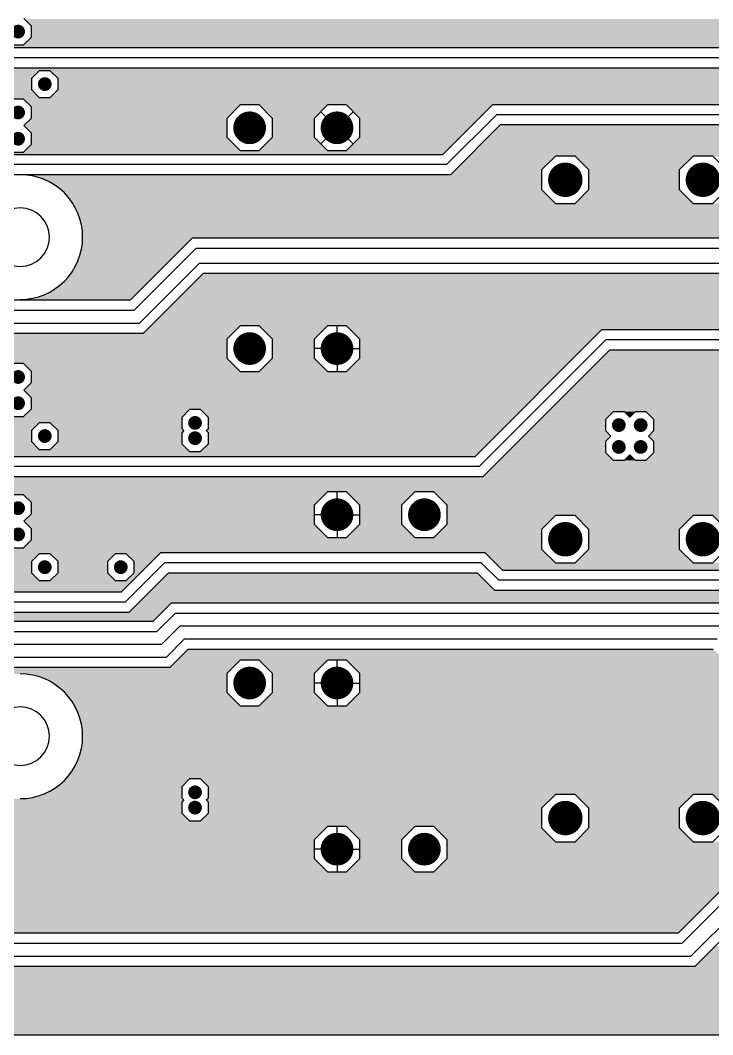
# Model space of a CAD drawing. Extents: x 295 to 953, y 10 to 290.
# Drawn here: x 680.7 to 747.1, y 91.3 to 188.6 of the extents above; entities that cross this region are included whole.
import ezdxf

# ---------------------------------------------------------------- set-up
doc = ezdxf.new("R2010")
doc.units = 0
doc.header["$LTSCALE"] = 5
doc.header["$MEASUREMENT"] = 0
doc.layers.get('0').update_dxf_attribs({"linetype": 'CONTINUOUS', "lineweight": 25})
doc.layers.add('L2-INT1_GBR', color=7, linetype='CONTINUOUS')

msp = doc.modelspace()

# ---------------------------------------------------------------- linework, layer by layer
for points, const_width in [([(680.122, 187.47, 1), (680.782, 187.47, 1)], 0.66), ([(682.683, 182.441, 1), (683.343, 182.441, 1)], 0.66), ([(680.122, 179.717, 1), (680.782, 179.717, 1)], 0.66), ([(701.88, 178.25, 1), (703.448, 178.25, 1)], 1.567), ([(710.262, 178.25, 1), (711.83, 178.25, 1)], 1.567), ([(680.122, 177.202, 1), (680.782, 177.202, 1)], 0.66), ([(732.12, 173.267, 1), (733.77, 173.267, 1)], 1.65), ([(745.32, 173.267, 1), (746.97, 173.267, 1)], 1.65), ([(701.88, 157.085, 1), (703.448, 157.085, 1)], 1.567), ([(710.262, 157.085, 1), (711.83, 157.085, 1)], 1.567), ([(680.122, 154.361, 1), (680.782, 154.361, 1)], 0.66), ([(680.122, 151.846, 1), (680.782, 151.846, 1)], 0.66), ([(697.095, 149.96, 1), (697.755, 149.96, 1)], 0.66), ([(737.748, 149.751, 1), (738.408, 149.751, 1)], 0.66), ([(739.844, 149.751, 1), (740.504, 149.751, 1)], 0.66), ([(682.683, 148.703, 1), (683.343, 148.703, 1)], 0.66), ([(697.095, 148.494, 1), (697.755, 148.494, 1)], 0.66), ([(737.748, 147.655, 1), (738.408, 147.655, 1)], 0.66), ([(739.844, 147.655, 1), (740.504, 147.655, 1)], 0.66), ([(680.122, 141.788, 1), (680.782, 141.788, 1)], 0.66), ([(710.262, 141.159, 1), (711.83, 141.159, 1)], 1.567), ([(718.644, 141.159, 1), (720.212, 141.159, 1)], 1.567), ([(732.12, 138.808, 1), (733.77, 138.808, 1)], 1.65), ([(745.32, 138.808, 1), (746.97, 138.808, 1)], 1.65), ([(680.122, 139.273, 1), (680.782, 139.273, 1)], 0.66), ([(682.683, 136.13, 1), (683.343, 136.13, 1)], 0.66), ([(689.971, 136.13, 1), (690.631, 136.13, 1)], 0.66), ([(701.88, 125.024, 1), (703.448, 125.024, 1)], 1.567), ([(710.262, 125.024, 1), (711.83, 125.024, 1)], 1.567), ([(697.095, 114.547, 1), (697.755, 114.547, 1)], 0.66), ([(697.095, 113.08, 1), (697.755, 113.08, 1)], 0.66), ([(732.12, 112.078, 1), (733.77, 112.078, 1)], 1.65), ([(745.32, 112.078, 1), (746.97, 112.078, 1)], 1.65), ([(710.262, 109.098, 1), (711.83, 109.098, 1)], 1.567), ([(718.644, 109.098, 1), (720.212, 109.098, 1)], 1.567)]:
    msp.add_lwpolyline(points, format="xyb", close=True, dxfattribs=dict(const_width=const_width))
at = {"layer": 'L2-INT1_GBR'}
for p, q in [((681.731, 188), (681.003, 188.727)), ((681.731, 186.94), (681.731, 188)), ((680.981, 186.191), (681.731, 186.94)), ((749.001, 185.904), (665.81, 185.904)), ((679.922, 186.191), (680.981, 186.191)), ((749.394, 184.955), (666.202, 184.955)), ((666.595, 184.007), (749.786, 184.007)), ((682.483, 183.719), (681.734, 182.97)), ((681.734, 182.97), (681.734, 181.911)), ((683.542, 183.719), (682.483, 183.719)), ((684.291, 182.97), (683.542, 183.719)), ((684.291, 181.911), (684.291, 182.97)), ((681.734, 181.911), (682.483, 181.162)), ((683.542, 181.162), (684.291, 181.911)), ((680.981, 180.995), (679.922, 180.995)), ((681.731, 180.246), (680.981, 180.995)), ((682.483, 181.162), (683.542, 181.162)), ((681.731, 179.187), (681.731, 180.246)), ((701.758, 180.436), (700.478, 179.156)), ((703.57, 180.436), (701.758, 180.436)), ((704.85, 179.156), (703.57, 180.436)), ((710.14, 180.436), (708.86, 179.156)), ((711.952, 180.436), (710.14, 180.436)), ((713.232, 179.156), (711.952, 180.436)), ((725.951, 180.456), (721.169, 175.674)), ((824.858, 180.456), (725.951, 180.456)), ((681.003, 178.459), (681.731, 179.187)), ((700.478, 179.156), (700.478, 177.344)), ((704.85, 177.344), (704.85, 179.156)), ((708.86, 179.156), (708.86, 177.344)), ((711.046, 178.25), (709.5, 179.796)), ((711.046, 178.25), (712.592, 179.796)), ((713.232, 177.344), (713.232, 179.156)), ((721.562, 174.725), (726.343, 179.507)), ((825.251, 179.507), (726.343, 179.507)), ((681.731, 177.732), (681.003, 178.459)), ((711.046, 178.25), (709.5, 176.704)), ((711.046, 178.25), (712.592, 176.704)), ((721.954, 173.777), (726.736, 178.558)), ((726.736, 178.558), (825.644, 178.558)), ((681.731, 176.672), (681.731, 177.732)), ((700.478, 177.344), (701.758, 176.064)), ((703.57, 176.064), (704.85, 177.344)), ((708.86, 177.344), (710.14, 176.064)), ((711.952, 176.064), (713.232, 177.344)), ((680.981, 175.923), (681.731, 176.672)), ((701.758, 176.064), (703.57, 176.064)), ((710.14, 176.064), (711.952, 176.064)), ((721.169, 175.674), (676.116, 175.674)), ((679.922, 175.923), (680.981, 175.923)), ((732.006, 175.535), (730.676, 174.207)), ((733.885, 175.535), (732.006, 175.535)), ((735.214, 174.207), (733.885, 175.535)), ((745.206, 175.535), (743.876, 174.207)), ((747.085, 175.535), (745.206, 175.535)), ((748.414, 174.207), (747.085, 175.535)), ((721.562, 174.725), (676.508, 174.725)), ((730.676, 174.207), (730.676, 172.328)), ((735.214, 172.328), (735.214, 174.207)), ((743.876, 174.207), (743.876, 172.328)), ((676.901, 173.777), (721.954, 173.777)), ((681.247, 173.725), (680.661, 173.755)), ((681.828, 173.64), (681.247, 173.725)), ((682.397, 173.496), (681.828, 173.64)), ((682.95, 173.3), (682.397, 173.496)), ((683.481, 173.047), (682.95, 173.3)), ((683.984, 172.747), (683.481, 173.047)), ((684.456, 172.397), (683.984, 172.747)), ((684.892, 172.003), (684.456, 172.397)), ((730.676, 172.328), (732.006, 170.998)), ((733.885, 170.998), (735.214, 172.328)), ((743.876, 172.328), (745.206, 170.998)), ((747.085, 170.998), (748.414, 172.328)), ((685.286, 171.567), (684.892, 172.003)), ((685.636, 171.095), (685.286, 171.567)), ((685.936, 170.592), (685.636, 171.095)), ((686.189, 170.061), (685.936, 170.592)), ((732.006, 170.998), (733.885, 170.998)), ((745.206, 170.998), (747.085, 170.998)), ((686.385, 169.508), (686.189, 170.061)), ((686.529, 168.939), (686.385, 169.508)), ((686.615, 168.358), (686.529, 168.939)), ((686.644, 167.772), (686.615, 168.358)), ((686.615, 167.186), (686.644, 167.772)), ((697.138, 167.673), (691.188, 161.723)), ((748.791, 167.673), (697.138, 167.673)), ((686.385, 166.036), (686.529, 166.606)), ((686.529, 166.606), (686.615, 167.186)), ((697.531, 166.725), (691.581, 160.775)), ((697.531, 166.725), (749.184, 166.725)), ((685.936, 164.952), (686.189, 165.484)), ((686.189, 165.484), (686.385, 166.036)), ((685.286, 163.977), (685.636, 164.449)), ((685.636, 164.449), (685.936, 164.952)), ((697.844, 165.258), (692.104, 159.517)), ((697.844, 165.258), (749.603, 165.258)), ((684.456, 163.149), (684.892, 163.542)), ((684.892, 163.542), (685.286, 163.977)), ((692.497, 158.569), (698.237, 164.309)), ((698.237, 164.309), (749.996, 164.309)), ((682.95, 162.246), (683.481, 162.497)), ((683.481, 162.497), (683.984, 162.799)), ((683.984, 162.799), (684.456, 163.149)), ((691.188, 161.723), (647.602, 161.723)), ((680.661, 161.791), (681.247, 161.819)), ((681.247, 161.819), (681.828, 161.905)), ((681.828, 161.905), (682.397, 162.048)), ((682.397, 162.048), (682.95, 162.246)), ((647.995, 160.775), (691.581, 160.775)), ((648.518, 159.517), (692.104, 159.517)), ((648.91, 158.569), (692.497, 158.569)), ((701.758, 159.271), (700.478, 157.991)), ((703.57, 159.271), (701.758, 159.271)), ((704.85, 157.991), (703.57, 159.271)), ((710.14, 159.271), (708.86, 157.991)), ((711.952, 159.271), (710.14, 159.271)), ((711.046, 157.085), (711.046, 159.271)), ((713.232, 157.991), (711.952, 159.271)), ((736.428, 158.872), (724.274, 146.718)), ((767.861, 158.872), (736.428, 158.872)), ((700.478, 157.991), (700.478, 156.179)), ((704.85, 156.179), (704.85, 157.991)), ((708.86, 157.991), (708.86, 156.179)), ((713.232, 156.179), (713.232, 157.991)), ((724.667, 145.769), (736.821, 157.923)), ((768.253, 157.923), (736.821, 157.923)), ((711.046, 157.085), (708.86, 157.085)), ((711.046, 157.085), (711.046, 154.899)), ((711.046, 157.085), (713.232, 157.085)), ((725.06, 144.821), (737.213, 156.975)), ((737.213, 156.975), (768.646, 156.975)), ((680.981, 155.64), (679.922, 155.64)), ((681.731, 154.891), (680.981, 155.64)), ((700.478, 156.179), (701.758, 154.899)), ((703.57, 154.899), (704.85, 156.179)), ((708.86, 156.179), (710.14, 154.899)), ((711.952, 154.899), (713.232, 156.179)), ((681.731, 153.831), (681.731, 154.891)), ((701.758, 154.899), (703.57, 154.899)), ((710.14, 154.899), (711.952, 154.899)), ((681.003, 153.104), (681.731, 153.831)), ((681.731, 152.376), (681.003, 153.104)), ((681.731, 151.317), (681.731, 152.376)), ((680.981, 150.568), (681.731, 151.317)), ((696.896, 151.239), (696.147, 150.49)), ((697.955, 151.239), (696.896, 151.239)), ((698.704, 150.49), (697.955, 151.239)), ((737.548, 151.03), (736.799, 150.281)), ((738.608, 151.03), (737.548, 151.03)), ((739.126, 150.512), (738.608, 151.03)), ((739.644, 151.03), (739.126, 150.512)), ((740.703, 151.03), (739.644, 151.03)), ((741.452, 150.281), (740.703, 151.03)), ((679.922, 150.568), (680.981, 150.568)), ((682.483, 149.982), (681.734, 149.233)), ((683.542, 149.982), (682.483, 149.982)), ((684.291, 149.233), (683.542, 149.982)), ((696.147, 150.49), (696.147, 149.431)), ((698.704, 149.431), (698.704, 150.49)), ((736.799, 150.281), (736.799, 149.221)), ((741.452, 149.221), (741.452, 150.281)), ((681.734, 149.233), (681.734, 148.174)), ((684.291, 148.174), (684.291, 149.233)), ((696.147, 149.431), (696.35, 149.228)), ((696.35, 149.228), (696.147, 149.023)), ((696.147, 149.023), (696.147, 147.964)), ((698.501, 149.228), (698.704, 149.431)), ((698.704, 149.023), (698.501, 149.228)), ((698.704, 147.964), (698.704, 149.023)), ((736.799, 149.221), (737.317, 148.703)), ((740.934, 148.703), (741.452, 149.221)), ((681.734, 148.174), (682.483, 147.424)), ((683.542, 147.424), (684.291, 148.174)), ((696.147, 147.964), (696.896, 147.215)), ((697.955, 147.215), (698.704, 147.964)), ((737.317, 148.703), (736.799, 148.185)), ((736.799, 148.185), (736.799, 147.126)), ((741.452, 148.185), (740.934, 148.703)), ((741.452, 147.126), (741.452, 148.185)), ((682.483, 147.424), (683.542, 147.424)), ((696.896, 147.215), (697.955, 147.215)), ((736.799, 147.126), (737.548, 146.377)), ((738.608, 146.377), (739.126, 146.895)), ((739.126, 146.895), (739.644, 146.377)), ((740.703, 146.377), (741.452, 147.126)), ((724.274, 146.718), (678.592, 146.718)), ((737.548, 146.377), (738.608, 146.377)), ((739.644, 146.377), (740.703, 146.377)), ((724.667, 145.769), (678.985, 145.769)), ((679.378, 144.821), (725.06, 144.821)), ((680.981, 143.067), (679.922, 143.067)), ((681.731, 142.318), (680.981, 143.067)), ((710.14, 143.346), (708.86, 142.065)), ((711.952, 143.346), (710.14, 143.346)), ((711.046, 141.159), (711.046, 143.346)), ((713.232, 142.065), (711.952, 143.346)), ((718.522, 143.346), (717.242, 142.065)), ((720.334, 143.346), (718.522, 143.346)), ((721.614, 142.065), (720.334, 143.346)), ((681.731, 141.258), (681.731, 142.318)), ((708.86, 142.065), (708.86, 140.254)), ((713.232, 140.254), (713.232, 142.065)), ((717.242, 142.065), (717.242, 140.254)), ((721.614, 140.254), (721.614, 142.065)), ((681.003, 140.531), (681.731, 141.258)), ((711.046, 141.159), (708.86, 141.159)), ((711.046, 141.159), (711.046, 138.973)), ((711.046, 141.159), (713.232, 141.159)), ((732.006, 141.077), (730.676, 139.749)), ((733.885, 141.077), (732.006, 141.077)), ((735.214, 139.749), (733.885, 141.077)), ((745.206, 141.077), (743.876, 139.749)), ((747.085, 141.077), (745.206, 141.077)), ((748.414, 139.749), (747.085, 141.077)), ((681.731, 139.803), (681.003, 140.531)), ((708.86, 140.254), (710.14, 138.973)), ((711.952, 138.973), (713.232, 140.254)), ((717.242, 140.254), (718.522, 138.973)), ((720.334, 138.973), (721.614, 140.254)), ((681.731, 138.744), (681.731, 139.803)), ((730.676, 139.749), (730.676, 137.869)), ((735.214, 137.869), (735.214, 139.749)), ((743.876, 139.749), (743.876, 137.869)), ((680.981, 137.995), (681.731, 138.744)), ((710.14, 138.973), (711.952, 138.973)), ((718.522, 138.973), (720.334, 138.973)), ((679.922, 137.995), (680.981, 137.995)), ((682.483, 137.409), (681.734, 136.66)), ((683.542, 137.409), (682.483, 137.409)), ((684.291, 136.66), (683.542, 137.409)), ((689.771, 137.409), (689.022, 136.66)), ((690.83, 137.409), (689.771, 137.409)), ((694.099, 137.498), (690.327, 133.726)), ((691.579, 136.66), (690.83, 137.409)), ((725.269, 137.498), (694.099, 137.498)), ((726.945, 135.822), (725.269, 137.498)), ((730.676, 137.869), (732.006, 136.539)), ((733.885, 136.539), (735.214, 137.869)), ((743.876, 137.869), (745.206, 136.539)), ((747.085, 136.539), (748.414, 137.869)), ((681.734, 136.66), (681.734, 135.601)), ((684.291, 135.601), (684.291, 136.66)), ((689.022, 136.66), (689.022, 135.601)), ((690.72, 132.777), (694.492, 136.549)), ((691.579, 135.601), (691.579, 136.66)), ((724.876, 136.549), (694.492, 136.549)), ((724.876, 136.549), (726.553, 134.873)), ((732.006, 136.539), (733.885, 136.539)), ((745.206, 136.539), (747.085, 136.539)), ((681.734, 135.601), (682.483, 134.851)), ((683.542, 134.851), (684.291, 135.601)), ((689.022, 135.601), (689.771, 134.851)), ((690.83, 134.851), (691.579, 135.601)), ((691.112, 131.829), (694.884, 135.601)), ((694.884, 135.601), (724.484, 135.601)), ((724.484, 135.601), (726.16, 133.924)), ((797.198, 135.822), (726.945, 135.822)), ((682.483, 134.851), (683.542, 134.851)), ((689.771, 134.851), (690.83, 134.851)), ((797.59, 134.873), (726.553, 134.873)), ((690.327, 133.726), (650.879, 133.726)), ((726.16, 133.924), (797.983, 133.924)), ((690.72, 132.777), (650.486, 132.777)), ((695.147, 132.678), (693.38, 130.911)), ((841.203, 132.678), (695.147, 132.678)), ((650.093, 131.829), (691.112, 131.829)), ((695.539, 131.73), (693.772, 129.963)), ((695.539, 131.73), (841.596, 131.73)), ((693.38, 130.911), (651.522, 130.911)), ((694.211, 128.725), (695.959, 130.472)), ((747.927, 130.472), (695.959, 130.472)), ((651.915, 129.963), (693.772, 129.963)), ((694.211, 128.725), (652.328, 128.725)), ((694.65, 127.487), (696.378, 129.215)), ((747.508, 129.215), (696.378, 129.215)), ((694.65, 127.487), (652.74, 127.487)), ((695.043, 126.539), (696.77, 128.266)), ((696.77, 128.266), (747.115, 128.266)), ((653.133, 126.539), (695.043, 126.539)), ((701.758, 127.21), (700.478, 125.93)), ((703.57, 127.21), (701.758, 127.21)), ((704.85, 125.93), (703.57, 127.21)), ((710.14, 127.21), (708.86, 125.93)), ((711.952, 127.21), (710.14, 127.21)), ((711.046, 125.024), (711.046, 127.21)), ((713.232, 125.93), (711.952, 127.21)), ((681.247, 125.875), (680.661, 125.905)), ((681.828, 125.79), (681.247, 125.875)), ((682.397, 125.646), (681.828, 125.79)), ((682.95, 125.45), (682.397, 125.646)), ((683.481, 125.197), (682.95, 125.45)), ((700.478, 125.93), (700.478, 124.118)), ((704.85, 124.118), (704.85, 125.93)), ((708.86, 125.93), (708.86, 124.118)), ((713.232, 124.118), (713.232, 125.93)), ((683.984, 124.897), (683.481, 125.197)), ((684.456, 124.547), (683.984, 124.897)), ((684.892, 124.153), (684.456, 124.547)), ((711.046, 125.024), (708.86, 125.024)), ((711.046, 125.024), (711.046, 122.838)), ((711.046, 125.024), (713.232, 125.024)), ((685.286, 123.717), (684.892, 124.153)), ((685.636, 123.245), (685.286, 123.717)), ((700.478, 124.118), (701.758, 122.838)), ((703.57, 122.838), (704.85, 124.118)), ((708.86, 124.118), (710.14, 122.838)), ((711.952, 122.838), (713.232, 124.118)), ((685.936, 122.742), (685.636, 123.245)), ((686.189, 122.211), (685.936, 122.742)), ((701.758, 122.838), (703.57, 122.838)), ((710.14, 122.838), (711.952, 122.838)), ((686.385, 121.658), (686.189, 122.211)), ((686.529, 121.089), (686.385, 121.658)), ((686.615, 120.508), (686.529, 121.089)), ((686.644, 119.922), (686.615, 120.508)), ((686.615, 119.337), (686.644, 119.922)), ((686.385, 118.186), (686.529, 118.756)), ((686.529, 118.756), (686.615, 119.337)), ((686.189, 117.634), (686.385, 118.186)), ((685.636, 116.599), (685.936, 117.102)), ((685.936, 117.102), (686.189, 117.634)), ((684.892, 115.692), (685.286, 116.127)), ((685.286, 116.127), (685.636, 116.599)), ((696.896, 115.825), (696.147, 115.076)), ((697.955, 115.825), (696.896, 115.825)), ((698.704, 115.076), (697.955, 115.825)), ((683.481, 114.647), (683.984, 114.949)), ((683.984, 114.949), (684.456, 115.299)), ((684.456, 115.299), (684.892, 115.692)), ((696.147, 115.076), (696.147, 114.017)), ((698.704, 114.017), (698.704, 115.076)), ((680.661, 113.941), (681.247, 113.969)), ((681.247, 113.969), (681.828, 114.055)), ((681.828, 114.055), (682.397, 114.198)), ((682.397, 114.198), (682.95, 114.396)), ((682.95, 114.396), (683.481, 114.647)), ((696.147, 114.017), (696.35, 113.814)), ((696.35, 113.814), (696.147, 113.609)), ((698.501, 113.814), (698.704, 114.017)), ((698.704, 113.609), (698.501, 113.814)), ((732.006, 114.347), (730.676, 113.019)), ((733.885, 114.347), (732.006, 114.347)), ((735.214, 113.019), (733.885, 114.347)), ((745.206, 114.347), (743.876, 113.019)), ((747.085, 114.347), (745.206, 114.347)), ((748.414, 113.019), (747.085, 114.347)), ((696.147, 113.609), (696.147, 112.55)), ((698.704, 112.55), (698.704, 113.609)), ((730.676, 113.019), (730.676, 111.139)), ((735.214, 111.139), (735.214, 113.019)), ((743.876, 113.019), (743.876, 111.139)), ((696.147, 112.55), (696.896, 111.801)), ((697.955, 111.801), (698.704, 112.55)), ((696.896, 111.801), (697.955, 111.801)), ((710.14, 111.284), (708.86, 110.004)), ((711.952, 111.284), (710.14, 111.284)), ((711.046, 109.098), (711.046, 111.284)), ((713.232, 110.004), (711.952, 111.284)), ((718.522, 111.284), (717.242, 110.004)), ((720.334, 111.284), (718.522, 111.284)), ((721.614, 110.004), (720.334, 111.284)), ((730.676, 111.139), (732.006, 109.809)), ((733.885, 109.809), (735.214, 111.139)), ((743.876, 111.139), (745.206, 109.809)), ((747.085, 109.809), (748.414, 111.139)), ((708.86, 110.004), (708.86, 108.192)), ((713.232, 108.192), (713.232, 110.004)), ((717.242, 110.004), (717.242, 108.192)), ((721.614, 108.192), (721.614, 110.004)), ((752.773, 110.047), (743.762, 101.036)), ((711.046, 109.098), (708.86, 109.098)), ((711.046, 109.098), (711.046, 106.912)), ((711.046, 109.098), (713.232, 109.098)), ((732.006, 109.809), (733.885, 109.809)), ((753.166, 109.098), (744.155, 100.088)), ((745.206, 109.809), (747.085, 109.809)), ((708.86, 108.192), (710.14, 106.912)), ((711.952, 106.912), (713.232, 108.192)), ((717.242, 108.192), (718.522, 106.912)), ((720.334, 106.912), (721.614, 108.192)), ((754.004, 107.841), (744.993, 98.83)), ((710.14, 106.912), (711.952, 106.912)), ((718.522, 106.912), (720.334, 106.912)), ((745.386, 97.882), (754.397, 106.892)), ((743.762, 101.036), (651.77, 101.036)), ((652.163, 100.088), (744.155, 100.088)), ((652.791, 98.83), (744.993, 98.83)), ((653.184, 97.882), (745.386, 97.882)), ((656.255, 91.311), (852.339, 91.311))]:
    msp.add_line(p, q, dxfattribs=at)
for centre, start, end in [((680.661, 167.772), 0, 180), ((680.661, 167.772), 180, 0), ((680.661, 119.922), 0, 180), ((680.661, 119.922), 180, 0)]:
    msp.add_arc(centre, 2.805, start, end, dxfattribs=at)
for points in [[(681.311, 188.419), (681.036, 188.694), (867.529, 188.419), (867.529, 188.694)], [(681.731, 188), (681.311, 188.419), (751.097, 188), (751.516, 188.419)], [(681.311, 188.419), (681.311, 188.419), (751.516, 188.419), (823.129, 188.419)], [(681.731, 186.94), (681.731, 188), (750.037, 186.94), (751.097, 188)], [(680.981, 186.191), (681.731, 186.94), (749.288, 186.191), (750.037, 186.94)], [(656.255, 185.904), (656.255, 186.191), (749.001, 185.904), (749.288, 186.191)], [(656.255, 185.904), (656.255, 185.904), (665.81, 185.904), (749.001, 185.904)], [(666.308, 183.719), (666.595, 184.007), (756.497, 183.719), (756.497, 184.007)], [(676.084, 183.719), (676.084, 183.719), (682.483, 183.719), (683.542, 183.719)], [(676.833, 182.97), (676.084, 183.719), (681.734, 182.97), (682.483, 183.719)], [(676.833, 181.911), (676.833, 182.97), (681.734, 181.911), (681.734, 182.97)], [(684.093, 183.168), (683.542, 183.719), (756.497, 183.168), (756.497, 183.719)], [(684.291, 182.97), (684.093, 183.168), (756.695, 182.97), (756.497, 183.168)], [(684.291, 182.419), (684.291, 182.97), (757.246, 182.419), (756.695, 182.97)], [(676.084, 181.162), (676.833, 181.911), (682.483, 181.162), (681.734, 181.911)], [(684.082, 181.702), (684.291, 181.911), (814.123, 181.702), (814.123, 181.911)], [(684.291, 181.911), (684.291, 182.419), (814.123, 181.911), (814.123, 182.419)], [(670.037, 180.995), (669.871, 181.162), (814.829, 180.995), (814.663, 181.162)], [(670.037, 180.995), (670.037, 180.995), (679.922, 180.995), (680.981, 180.995)], [(681.024, 180.952), (680.981, 180.995), (814.872, 180.952), (814.829, 180.995)], [(681.521, 180.456), (681.024, 180.952), (824.858, 180.456), (825.355, 180.952)], [(683.542, 181.162), (684.082, 181.702), (814.663, 181.162), (814.123, 181.702)], [(681.541, 180.436), (681.521, 180.456), (725.931, 180.436), (725.951, 180.456)], [(681.521, 180.456), (681.521, 180.456), (725.951, 180.456), (824.858, 180.456)], [(681.731, 180.246), (681.541, 180.436), (701.569, 180.246), (701.758, 180.436)], [(681.541, 180.436), (681.541, 180.436), (701.758, 180.436), (703.57, 180.436)], [(681.731, 179.187), (681.731, 180.246), (700.509, 179.187), (701.569, 180.246)], [(704.85, 179.156), (703.57, 180.436), (708.86, 179.156), (710.14, 180.436)], [(703.57, 180.436), (703.57, 180.436), (710.14, 180.436), (711.952, 180.436)], [(713.232, 179.156), (711.952, 180.436), (724.65, 179.156), (725.931, 180.436)], [(681.003, 178.459), (681.699, 179.156), (700.478, 178.459), (700.478, 179.156)], [(681.699, 179.156), (681.731, 179.187), (700.478, 179.156), (700.509, 179.187)], [(704.85, 177.344), (704.85, 179.156), (708.86, 177.344), (708.86, 179.156)], [(713.232, 177.344), (713.232, 179.156), (722.839, 177.344), (724.65, 179.156)], [(681.731, 177.732), (681.003, 178.459), (700.478, 177.732), (700.478, 178.459)], [(725.447, 177.27), (726.728, 178.55), (781.574, 177.27), (782.854, 178.55)], [(726.728, 178.55), (726.736, 178.558), (846.003, 178.55), (846.011, 178.558)], [(726.728, 178.55), (726.728, 178.55), (782.854, 178.55), (784.666, 178.55)], [(726.736, 178.558), (726.736, 178.558), (733.885, 178.558), (726.736, 178.558)], [(681.731, 177.344), (681.731, 177.732), (700.478, 177.344), (700.478, 177.732)], [(681.731, 176.672), (681.731, 177.344), (701.149, 176.672), (700.478, 177.344)], [(703.57, 176.064), (704.85, 177.344), (710.14, 176.064), (708.86, 177.344)], [(711.952, 176.064), (713.232, 177.344), (721.558, 176.064), (722.839, 177.344)], [(723.713, 175.535), (725.447, 177.27), (781.574, 175.535), (781.574, 177.27)], [(680.981, 175.923), (681.122, 176.064), (721.418, 175.923), (721.558, 176.064)], [(681.122, 176.064), (681.731, 176.672), (701.758, 176.064), (701.149, 176.672)], [(669.998, 175.674), (670.065, 175.742), (721.169, 175.674), (721.236, 175.742)], [(669.998, 175.674), (669.998, 175.674), (676.116, 175.674), (721.169, 175.674)], [(670.065, 175.742), (670.141, 175.767), (721.236, 175.742), (721.261, 175.767)], [(670.141, 175.767), (670.255, 175.923), (721.261, 175.767), (721.418, 175.923)], [(722.385, 174.207), (723.713, 175.535), (730.676, 174.207), (732.006, 175.535)], [(723.713, 175.535), (723.713, 175.535), (732.006, 175.535), (733.885, 175.535)], [(733.885, 175.535), (733.885, 175.535), (745.206, 175.535), (747.085, 175.535)], [(735.214, 174.207), (733.885, 175.535), (743.876, 174.207), (745.206, 175.535)], [(747.163, 175.458), (747.085, 175.535), (781.574, 175.458), (781.574, 175.535)], [(721.954, 173.777), (722.385, 174.207), (730.676, 173.777), (730.676, 174.207)], [(735.214, 172.328), (735.214, 174.207), (743.876, 172.328), (743.876, 174.207)], [(676.88, 173.755), (676.901, 173.777), (730.676, 173.755), (730.676, 173.777)], [(676.901, 173.777), (676.901, 173.777), (680.661, 173.777), (676.901, 173.777)], [(681.247, 173.725), (680.661, 173.755), (730.676, 173.725), (730.676, 173.755)], [(681.828, 173.64), (681.247, 173.725), (730.676, 173.64), (730.676, 173.725)], [(682.397, 173.496), (681.828, 173.64), (730.676, 173.496), (730.676, 173.64)], [(682.95, 173.3), (682.397, 173.496), (730.676, 173.3), (730.676, 173.496)], [(683.481, 173.047), (682.95, 173.3), (730.676, 173.047), (730.676, 173.3)], [(683.984, 172.747), (683.481, 173.047), (730.676, 172.747), (730.676, 173.047)], [(684.456, 172.397), (683.984, 172.747), (730.676, 172.397), (730.676, 172.747)], [(684.533, 172.328), (684.456, 172.397), (730.676, 172.328), (730.676, 172.397)], [(684.892, 172.003), (684.533, 172.328), (731.001, 172.003), (730.676, 172.328)], [(733.885, 170.998), (735.214, 172.328), (745.206, 170.998), (743.876, 172.328)], [(685.286, 171.567), (684.892, 172.003), (731.437, 171.567), (731.001, 172.003)], [(685.636, 171.095), (685.286, 171.567), (731.909, 171.095), (731.437, 171.567)], [(685.694, 170.998), (685.636, 171.095), (732.006, 170.998), (731.909, 171.095)], [(685.936, 170.592), (685.694, 170.998), (751.71, 170.592), (752.116, 170.998)], [(686.189, 170.061), (685.936, 170.592), (751.179, 170.061), (751.71, 170.592)], [(686.385, 169.508), (686.189, 170.061), (750.626, 169.508), (751.179, 170.061)], [(686.529, 168.939), (686.385, 169.508), (750.057, 168.939), (750.626, 169.508)], [(686.615, 168.358), (686.529, 168.939), (749.476, 168.358), (750.057, 168.939)], [(686.644, 167.772), (686.615, 168.358), (748.89, 167.772), (749.476, 168.358)], [(686.615, 167.186), (686.639, 167.673), (696.652, 167.186), (697.138, 167.673)], [(686.639, 167.673), (686.644, 167.772), (748.791, 167.673), (748.89, 167.772)], [(686.639, 167.673), (686.639, 167.673), (697.138, 167.673), (748.791, 167.673)], [(686.385, 166.036), (686.529, 166.606), (695.501, 166.036), (696.071, 166.606)], [(686.529, 166.606), (686.615, 167.186), (696.071, 166.606), (696.652, 167.186)], [(685.936, 164.952), (686.189, 165.484), (694.417, 164.952), (694.949, 165.484)], [(686.189, 165.484), (686.385, 166.036), (694.949, 165.484), (695.501, 166.036)], [(685.286, 163.977), (685.636, 164.449), (693.442, 163.977), (693.914, 164.449)], [(685.636, 164.449), (685.936, 164.952), (693.914, 164.449), (694.417, 164.952)], [(684.456, 163.149), (684.892, 163.542), (692.614, 163.149), (693.007, 163.542)], [(684.892, 163.542), (685.286, 163.977), (693.007, 163.542), (693.442, 163.977)], [(696.666, 162.738), (697.955, 164.027), (754.631, 162.738), (755.919, 164.027)], [(697.955, 164.027), (698.14, 164.212), (755.919, 164.027), (756.104, 164.212)], [(698.14, 164.212), (698.237, 164.309), (773.2, 164.212), (773.297, 164.309)], [(698.14, 164.212), (698.14, 164.212), (756.104, 164.212), (758.19, 164.212)], [(698.237, 164.309), (698.237, 164.309), (703.57, 164.309), (698.237, 164.309)], [(682.95, 162.246), (683.481, 162.497), (691.711, 162.246), (691.962, 162.497)], [(683.481, 162.497), (683.984, 162.799), (691.962, 162.497), (692.264, 162.799)], [(683.984, 162.799), (684.456, 163.149), (692.264, 162.799), (692.614, 163.149)], [(694.581, 160.652), (696.666, 162.738), (754.631, 160.652), (754.631, 162.738)], [(644.454, 161.723), (644.454, 161.791), (691.188, 161.723), (691.256, 161.791)], [(644.454, 161.723), (644.454, 161.723), (647.602, 161.723), (691.188, 161.723)], [(680.661, 161.791), (681.247, 161.819), (691.256, 161.791), (691.284, 161.819)], [(681.247, 161.819), (681.828, 161.905), (691.284, 161.819), (691.37, 161.905)], [(681.828, 161.905), (682.397, 162.048), (691.37, 161.905), (691.513, 162.048)], [(682.397, 162.048), (682.95, 162.246), (691.513, 162.048), (691.711, 162.246)], [(693.2, 159.271), (694.581, 160.652), (756.012, 159.271), (754.631, 160.652)], [(648.496, 158.154), (648.91, 158.569), (700.641, 158.154), (701.055, 158.569)], [(692.497, 158.569), (693.2, 159.271), (701.055, 158.569), (701.758, 159.271)], [(693.2, 159.271), (693.2, 159.271), (701.758, 159.271), (703.57, 159.271)], [(704.85, 157.991), (703.57, 159.271), (708.86, 157.991), (710.14, 159.271)], [(703.57, 159.271), (703.57, 159.271), (710.14, 159.271), (711.952, 159.271)], [(712.044, 159.179), (711.952, 159.271), (756.104, 159.179), (756.012, 159.271)], [(712.351, 158.872), (712.044, 159.179), (767.861, 158.872), (768.167, 159.179)], [(713.232, 157.991), (712.351, 158.872), (735.547, 157.991), (736.428, 158.872)], [(712.351, 158.872), (712.351, 158.872), (736.428, 158.872), (767.861, 158.872)], [(650.551, 157.991), (650.387, 158.154), (700.478, 157.991), (700.641, 158.154)], [(651.136, 157.405), (650.551, 157.991), (700.478, 157.405), (700.478, 157.991)], [(704.85, 156.179), (704.85, 157.991), (708.86, 156.179), (708.86, 157.991)], [(713.232, 156.179), (713.232, 157.991), (733.735, 156.179), (735.547, 157.991)], [(651.136, 157.245), (651.136, 157.405), (700.478, 157.245), (700.478, 157.405)], [(655.263, 157.054), (654.677, 157.245), (700.478, 157.054), (700.478, 157.245)], [(655.402, 156.866), (655.263, 157.054), (700.478, 156.866), (700.478, 157.054)], [(655.816, 156.45), (655.402, 156.866), (700.478, 156.45), (700.478, 156.866)], [(736.717, 156.478), (737.213, 156.975), (849.494, 156.478), (849.494, 156.975)], [(737.213, 156.975), (737.213, 156.975), (740.703, 156.975), (737.213, 156.975)], [(655.892, 156.425), (655.816, 156.45), (700.478, 156.425), (700.478, 156.45)], [(656.057, 156.197), (655.892, 156.425), (700.478, 156.197), (700.478, 156.425)], [(669.192, 156.179), (669.136, 156.197), (700.478, 156.179), (700.478, 156.197)], [(669.722, 156.006), (669.192, 156.179), (700.651, 156.006), (700.478, 156.179)], [(669.86, 155.818), (669.722, 156.006), (700.839, 155.818), (700.651, 156.006)], [(670.038, 155.64), (669.86, 155.818), (701.017, 155.64), (700.839, 155.818)], [(670.038, 155.64), (670.038, 155.64), (679.922, 155.64), (680.981, 155.64)], [(681.722, 154.899), (680.981, 155.64), (701.758, 154.899), (701.017, 155.64)], [(703.57, 154.899), (704.85, 156.179), (710.14, 154.899), (708.86, 156.179)], [(711.952, 154.899), (713.232, 156.179), (732.455, 154.899), (733.735, 156.179)], [(734.91, 154.67), (735.968, 155.729), (759.64, 154.67), (759.64, 155.729)], [(735.968, 155.729), (736.717, 156.478), (759.64, 155.729), (760.389, 156.478)], [(736.717, 156.478), (736.717, 156.478), (760.389, 156.478), (761.449, 156.478)], [(681.731, 154.891), (681.722, 154.899), (732.447, 154.891), (732.455, 154.899)], [(681.731, 153.831), (681.731, 154.891), (731.387, 153.831), (732.447, 154.891)], [(734.392, 154.151), (734.91, 154.67), (760.158, 154.151), (759.64, 154.67)], [(681.003, 153.104), (681.731, 153.831), (730.66, 153.104), (731.387, 153.831)], [(733.885, 153.645), (734.392, 154.151), (759.652, 153.645), (760.158, 154.151)], [(681.731, 152.376), (681.003, 153.104), (729.932, 152.376), (730.66, 153.104)], [(732.814, 152.574), (733.874, 153.633), (759.64, 152.574), (759.64, 153.633)], [(733.874, 153.633), (733.885, 153.645), (759.64, 153.633), (759.652, 153.645)], [(681.731, 151.317), (681.731, 152.376), (728.873, 151.317), (729.932, 152.376)], [(731.27, 151.03), (732.065, 151.825), (850.527, 151.03), (849.732, 151.825)], [(732.065, 151.825), (732.814, 152.574), (760.389, 151.825), (759.64, 152.574)], [(680.981, 150.568), (681.653, 151.239), (696.224, 150.568), (696.896, 151.239)], [(681.653, 151.239), (681.731, 151.317), (728.795, 151.239), (728.873, 151.317)], [(681.653, 151.239), (681.653, 151.239), (696.896, 151.239), (697.955, 151.239)], [(698.704, 150.49), (697.955, 151.239), (728.046, 150.49), (728.795, 151.239)], [(730.52, 150.281), (731.27, 151.03), (736.799, 150.281), (737.548, 151.03)], [(731.27, 151.03), (731.27, 151.03), (737.548, 151.03), (738.608, 151.03)], [(739.126, 150.512), (738.608, 151.03), (739.126, 150.512), (739.644, 151.03)], [(738.608, 151.03), (738.608, 151.03), (739.644, 151.03), (740.703, 151.03)], [(741.452, 150.281), (740.703, 151.03), (772.423, 150.281), (773.172, 151.03)], [(740.703, 151.03), (740.703, 151.03), (773.172, 151.03), (774.231, 151.03)], [(669.451, 149.982), (669.959, 150.49), (696.147, 149.982), (696.147, 150.49)], [(669.959, 150.49), (670.037, 150.568), (696.147, 150.49), (696.224, 150.568)], [(676.833, 149.233), (676.084, 149.982), (681.734, 149.233), (682.483, 149.982)], [(676.084, 149.982), (676.084, 149.982), (682.483, 149.982), (683.542, 149.982)], [(684.093, 149.431), (683.542, 149.982), (696.147, 149.431), (696.147, 149.982)], [(698.704, 149.431), (698.704, 150.49), (726.987, 149.431), (728.046, 150.49)], [(729.461, 149.221), (730.52, 150.281), (736.799, 149.221), (736.799, 150.281)], [(741.452, 149.221), (741.452, 150.281), (772.423, 149.221), (772.423, 150.281)], [(676.833, 148.174), (676.833, 149.233), (681.734, 148.174), (681.734, 149.233)], [(684.291, 149.233), (684.093, 149.431), (696.345, 149.233), (696.147, 149.431)], [(684.291, 149.228), (684.291, 149.233), (696.35, 149.228), (696.345, 149.233)], [(684.291, 149.023), (684.291, 149.228), (696.147, 149.023), (696.35, 149.228)], [(684.291, 148.174), (684.291, 149.023), (696.147, 148.174), (696.147, 149.023)], [(698.501, 149.228), (698.704, 149.431), (726.784, 149.228), (726.987, 149.431)], [(698.704, 149.023), (698.501, 149.228), (726.579, 149.023), (726.784, 149.228)], [(698.704, 147.964), (698.704, 149.023), (725.52, 147.964), (726.579, 149.023)], [(728.943, 148.703), (729.461, 149.221), (737.317, 148.703), (736.799, 149.221)], [(740.934, 148.703), (741.452, 149.221), (772.941, 148.703), (772.423, 149.221)], [(676.084, 147.424), (676.833, 148.174), (682.483, 147.424), (681.734, 148.174)], [(683.542, 147.424), (684.082, 147.964), (696.686, 147.424), (696.147, 147.964)], [(684.082, 147.964), (684.291, 148.174), (696.147, 147.964), (696.147, 148.174)], [(697.955, 147.215), (698.704, 147.964), (724.771, 147.215), (725.52, 147.964)], [(727.365, 147.126), (728.425, 148.185), (736.799, 147.126), (736.799, 148.185)], [(728.425, 148.185), (728.943, 148.703), (736.799, 148.185), (737.317, 148.703)], [(741.452, 148.185), (740.934, 148.703), (772.423, 148.185), (772.941, 148.703)], [(741.452, 147.126), (741.452, 148.185), (772.423, 147.126), (772.423, 148.185)], [(666.188, 146.718), (666.685, 147.215), (724.274, 146.718), (724.771, 147.215)], [(666.685, 147.215), (666.894, 147.424), (696.896, 147.215), (696.686, 147.424)], [(726.616, 146.377), (727.365, 147.126), (737.548, 146.377), (736.799, 147.126)], [(738.608, 146.377), (739.126, 146.895), (739.644, 146.377), (739.126, 146.895)], [(740.703, 146.377), (741.452, 147.126), (773.172, 146.377), (772.423, 147.126)], [(666.188, 146.718), (666.188, 146.718), (678.592, 146.718), (724.274, 146.718)], [(725.637, 145.398), (726.545, 146.306), (849.674, 145.398), (850.582, 146.306)], [(726.545, 146.306), (726.616, 146.377), (867.529, 146.306), (867.529, 146.377)], [(726.545, 146.306), (726.545, 146.306), (850.582, 146.306), (852.119, 146.306)], [(725.06, 144.821), (725.381, 145.142), (755.783, 144.821), (756.104, 145.142)], [(725.381, 145.142), (725.637, 145.398), (806.518, 145.142), (806.774, 145.398)], [(725.381, 145.142), (725.381, 145.142), (756.104, 145.142), (758.19, 145.142)], [(725.637, 145.398), (725.637, 145.398), (806.774, 145.398), (849.674, 145.398)], [(678.226, 143.669), (679.378, 144.821), (754.631, 143.669), (755.783, 144.821)], [(679.378, 144.821), (679.378, 144.821), (680.981, 144.821), (679.378, 144.821)], [(677.624, 143.067), (677.903, 143.346), (709.861, 143.067), (710.14, 143.346)], [(677.624, 143.067), (677.624, 143.067), (679.922, 143.067), (680.981, 143.067)], [(677.903, 143.346), (678.226, 143.669), (754.631, 143.346), (754.631, 143.669)], [(677.903, 143.346), (677.903, 143.346), (710.14, 143.346), (711.952, 143.346)], [(681.731, 142.318), (680.981, 143.067), (709.112, 142.318), (709.861, 143.067)], [(713.232, 142.065), (711.952, 143.346), (717.242, 142.065), (718.522, 143.346)], [(711.952, 143.346), (711.952, 143.346), (718.522, 143.346), (720.334, 143.346)], [(721.614, 142.065), (720.334, 143.346), (754.631, 142.065), (754.631, 143.346)], [(681.731, 142.065), (681.731, 142.318), (708.86, 142.065), (709.112, 142.318)], [(681.731, 141.258), (681.731, 142.065), (708.86, 141.258), (708.86, 142.065)], [(713.232, 140.254), (713.232, 142.065), (717.242, 140.254), (717.242, 142.065)], [(721.614, 141.583), (721.614, 142.065), (754.631, 141.583), (754.631, 142.065)], [(681.003, 140.531), (681.731, 141.258), (708.86, 140.531), (708.86, 141.258)], [(721.614, 141.077), (721.614, 141.583), (755.137, 141.077), (754.631, 141.583)], [(721.614, 140.254), (721.614, 141.077), (731.182, 140.254), (732.006, 141.077)], [(721.614, 141.077), (721.614, 141.077), (732.006, 141.077), (733.885, 141.077)], [(735.214, 139.749), (733.885, 141.077), (743.876, 139.749), (745.206, 141.077)], [(733.885, 141.077), (733.885, 141.077), (745.206, 141.077), (747.085, 141.077)], [(748.052, 140.11), (747.085, 141.077), (756.104, 140.11), (755.137, 141.077)], [(681.28, 140.254), (681.003, 140.531), (708.86, 140.254), (708.86, 140.531)], [(681.731, 139.803), (681.28, 140.254), (709.31, 139.803), (708.86, 140.254)], [(711.952, 138.973), (713.232, 140.254), (718.522, 138.973), (717.242, 140.254)], [(721.109, 139.749), (721.614, 140.254), (730.676, 139.749), (731.182, 140.254)], [(681.731, 138.973), (681.731, 139.803), (710.14, 138.973), (709.31, 139.803)], [(720.334, 138.973), (721.109, 139.749), (730.676, 138.973), (730.676, 139.749)], [(735.214, 137.869), (735.214, 139.749), (743.876, 137.869), (743.876, 139.749)], [(680.981, 137.995), (681.731, 138.744), (730.676, 137.995), (730.676, 138.744)], [(681.731, 138.744), (681.731, 138.973), (730.676, 138.744), (730.676, 138.973)], [(671.966, 137.409), (672.055, 137.498), (694.01, 137.409), (694.099, 137.498)], [(672.055, 137.498), (672.426, 137.869), (731.047, 137.498), (730.676, 137.869)], [(672.055, 137.498), (672.055, 137.498), (694.099, 137.498), (725.269, 137.498)], [(672.426, 137.869), (672.552, 137.995), (730.676, 137.869), (730.676, 137.995)], [(676.833, 136.66), (676.084, 137.409), (681.734, 136.66), (682.483, 137.409)], [(676.084, 137.409), (676.084, 137.409), (682.483, 137.409), (683.542, 137.409)], [(684.291, 136.66), (683.542, 137.409), (689.022, 136.66), (689.771, 137.409)], [(683.542, 137.409), (683.542, 137.409), (689.771, 137.409), (690.83, 137.409)], [(691.579, 136.66), (690.83, 137.409), (693.261, 136.66), (694.01, 137.409)], [(726.228, 136.539), (725.269, 137.498), (732.006, 136.539), (731.047, 137.498)], [(733.885, 136.539), (735.214, 137.869), (745.206, 136.539), (743.876, 137.869)], [(676.833, 135.601), (676.833, 136.66), (681.734, 135.601), (681.734, 136.66)], [(684.291, 135.601), (684.291, 136.66), (689.022, 135.601), (689.022, 136.66)], [(691.579, 135.601), (691.579, 136.66), (692.201, 135.601), (693.261, 136.66)], [(726.945, 135.822), (726.228, 136.539), (797.198, 135.822), (797.915, 136.539)], [(676.084, 134.851), (676.833, 135.601), (682.483, 134.851), (681.734, 135.601)], [(683.542, 134.851), (684.291, 135.601), (689.771, 134.851), (689.022, 135.601)], [(690.83, 134.851), (691.579, 135.601), (691.452, 134.851), (692.201, 135.601)], [(693.208, 133.924), (694.884, 135.601), (726.16, 133.924), (724.484, 135.601)], [(694.884, 135.601), (694.884, 135.601), (724.484, 135.601), (694.884, 135.601)], [(650.879, 133.726), (649.754, 134.851), (690.327, 133.726), (691.452, 134.851)], [(691.962, 132.678), (693.208, 133.924), (841.203, 132.678), (842.449, 133.924)], [(691.112, 131.829), (691.962, 132.678), (694.297, 131.829), (695.147, 132.678)], [(691.962, 132.678), (691.962, 132.678), (695.147, 132.678), (841.203, 132.678)], [(638.695, 131.122), (638.982, 131.41), (693.591, 131.122), (693.878, 131.41)], [(638.982, 131.41), (638.982, 131.829), (693.878, 131.41), (694.297, 131.829)], [(648.503, 130.911), (648.292, 131.122), (693.38, 130.911), (693.591, 131.122)], [(648.503, 130.911), (648.503, 130.911), (651.522, 130.911), (693.38, 130.911)], [(695.714, 127.21), (696.77, 128.266), (748.171, 127.21), (747.115, 128.266)], [(696.77, 128.266), (696.77, 128.266), (697.955, 128.266), (696.77, 128.266)], [(652.524, 125.93), (653.133, 126.539), (700.478, 125.93), (701.087, 126.539)], [(695.043, 126.539), (695.714, 127.21), (701.087, 126.539), (701.758, 127.21)], [(695.714, 127.21), (695.714, 127.21), (701.758, 127.21), (703.57, 127.21)], [(704.85, 125.93), (703.57, 127.21), (708.86, 125.93), (710.14, 127.21)], [(703.57, 127.21), (703.57, 127.21), (710.14, 127.21), (711.952, 127.21)], [(713.232, 125.93), (711.952, 127.21), (749.452, 125.93), (748.171, 127.21)], [(652.499, 125.905), (652.524, 125.93), (700.478, 125.905), (700.478, 125.93)], [(681.247, 125.875), (680.661, 125.905), (700.478, 125.875), (700.478, 125.905)], [(681.828, 125.79), (681.247, 125.875), (700.478, 125.79), (700.478, 125.875)], [(682.397, 125.646), (681.828, 125.79), (700.478, 125.646), (700.478, 125.79)], [(682.95, 125.45), (682.397, 125.646), (700.478, 125.45), (700.478, 125.646)], [(683.481, 125.197), (682.95, 125.45), (700.478, 125.197), (700.478, 125.45)], [(704.85, 124.118), (704.85, 125.93), (708.86, 124.118), (708.86, 125.93)], [(713.232, 124.118), (713.232, 125.93), (751.263, 124.118), (749.452, 125.93)], [(683.984, 124.897), (683.481, 125.197), (700.478, 124.897), (700.478, 125.197)], [(684.456, 124.547), (683.984, 124.897), (700.478, 124.547), (700.478, 124.897)], [(684.892, 124.153), (684.456, 124.547), (700.478, 124.153), (700.478, 124.547)], [(684.923, 124.118), (684.892, 124.153), (700.478, 124.118), (700.478, 124.153)], [(685.286, 123.717), (684.923, 124.118), (700.879, 123.717), (700.478, 124.118)], [(685.636, 123.245), (685.286, 123.717), (701.351, 123.245), (700.879, 123.717)], [(703.57, 122.838), (704.85, 124.118), (710.14, 122.838), (708.86, 124.118)], [(711.952, 122.838), (713.232, 124.118), (752.544, 122.838), (751.263, 124.118)], [(685.879, 122.838), (685.636, 123.245), (701.758, 122.838), (701.351, 123.245)], [(685.891, 122.818), (685.879, 122.838), (752.563, 122.818), (752.544, 122.838)], [(685.879, 122.838), (685.879, 122.838), (711.952, 122.838), (710.14, 122.838)], [(685.936, 122.742), (685.891, 122.818), (814.455, 122.742), (814.531, 122.818)], [(685.891, 122.818), (685.891, 122.818), (814.531, 122.818), (808.974, 122.818)], [(685.891, 122.818), (685.891, 122.818), (758.305, 122.818), (752.563, 122.818)], [(685.994, 122.62), (685.936, 122.742), (814.333, 122.62), (814.455, 122.742)], [(686.189, 122.211), (685.994, 122.62), (814.333, 122.211), (814.333, 122.62)], [(686.298, 121.902), (686.189, 122.211), (814.333, 121.902), (814.333, 122.211)], [(686.385, 121.658), (686.298, 121.902), (757.002, 121.658), (757.246, 121.902)], [(686.298, 121.902), (686.298, 121.902), (757.246, 121.902), (758.305, 121.902)], [(686.513, 121.153), (686.385, 121.658), (756.497, 121.153), (757.002, 121.658)], [(686.529, 121.089), (686.513, 121.153), (756.497, 121.089), (756.497, 121.153)], [(686.615, 120.508), (686.529, 121.089), (756.497, 120.508), (756.497, 121.089)], [(686.636, 120.094), (686.615, 120.508), (756.497, 120.094), (756.497, 120.508)], [(686.615, 119.345), (686.644, 119.922), (757.246, 119.345), (756.669, 119.922)], [(686.644, 119.922), (686.636, 120.094), (756.669, 119.922), (756.497, 120.094)], [(686.385, 118.186), (686.529, 118.756), (781.853, 118.186), (782.422, 118.756)], [(686.529, 118.756), (686.593, 119.188), (782.422, 118.756), (782.854, 119.188)], [(686.593, 119.188), (686.615, 119.337), (814.333, 119.188), (814.333, 119.337)], [(686.593, 119.188), (686.593, 119.188), (782.854, 119.188), (784.666, 119.188)], [(686.615, 119.337), (686.615, 119.345), (814.333, 119.337), (814.333, 119.345)], [(686.189, 117.634), (686.286, 117.908), (781.574, 117.634), (781.574, 117.908)], [(686.286, 117.908), (686.385, 118.186), (781.574, 117.908), (781.853, 118.186)], [(685.636, 116.599), (685.936, 117.102), (781.574, 116.599), (781.574, 117.102)], [(685.936, 117.102), (686.189, 117.634), (781.574, 117.102), (781.574, 117.634)], [(684.892, 115.692), (685.013, 115.825), (696.762, 115.692), (696.896, 115.825)], [(685.013, 115.825), (685.258, 116.096), (781.844, 115.825), (781.574, 116.096)], [(685.013, 115.825), (685.013, 115.825), (696.896, 115.825), (697.955, 115.825)], [(685.258, 116.096), (685.286, 116.127), (781.574, 116.096), (781.574, 116.127)], [(685.286, 116.127), (685.636, 116.599), (781.574, 116.127), (781.574, 116.599)], [(698.704, 115.076), (697.955, 115.825), (782.593, 115.076), (781.844, 115.825)], [(683.481, 114.647), (683.984, 114.949), (696.147, 114.647), (696.147, 114.949)], [(683.984, 114.949), (684.156, 115.076), (696.147, 114.949), (696.147, 115.076)], [(684.156, 115.076), (684.456, 115.299), (696.147, 115.076), (696.369, 115.299)], [(684.456, 115.299), (684.892, 115.692), (696.369, 115.299), (696.762, 115.692)], [(698.704, 114.816), (698.704, 115.076), (782.854, 114.816), (782.593, 115.076)], [(698.704, 114.347), (698.704, 114.816), (800.375, 114.347), (800.844, 114.816)], [(665.684, 113.814), (665.684, 113.941), (696.35, 113.814), (696.222, 113.941)], [(665.684, 113.609), (665.684, 113.814), (696.147, 113.609), (696.35, 113.814)], [(680.661, 113.941), (681.247, 113.969), (696.222, 113.941), (696.194, 113.969)], [(681.247, 113.969), (681.571, 114.017), (696.194, 113.969), (696.147, 114.017)], [(681.571, 114.017), (681.828, 114.055), (696.147, 114.017), (696.147, 114.055)], [(681.828, 114.055), (682.397, 114.198), (696.147, 114.055), (696.147, 114.198)], [(682.397, 114.198), (682.95, 114.396), (696.147, 114.198), (696.147, 114.396)], [(682.95, 114.396), (683.481, 114.647), (696.147, 114.396), (696.147, 114.647)], [(698.501, 113.814), (698.704, 114.017), (731.472, 113.814), (731.676, 114.017)], [(698.704, 113.609), (698.501, 113.814), (731.268, 113.609), (731.472, 113.814)], [(698.704, 114.017), (698.704, 114.347), (731.676, 114.017), (732.006, 114.347)], [(698.704, 114.347), (698.704, 114.347), (732.006, 114.347), (733.885, 114.347)], [(735.214, 113.019), (733.885, 114.347), (743.876, 113.019), (745.206, 114.347)], [(733.885, 114.347), (733.885, 114.347), (745.206, 114.347), (747.085, 114.347)], [(747.866, 113.566), (747.085, 114.347), (799.595, 113.566), (800.375, 114.347)], [(665.684, 112.55), (665.684, 113.609), (696.147, 112.55), (696.147, 113.609)], [(698.704, 113.019), (698.704, 113.609), (730.676, 113.019), (731.268, 113.609)], [(698.704, 112.55), (698.704, 113.019), (730.676, 112.55), (730.676, 113.019)], [(735.214, 111.139), (735.214, 113.019), (743.876, 111.139), (743.876, 113.019)], [(665.245, 111.829), (665.321, 111.854), (696.868, 111.829), (696.843, 111.854)], [(665.321, 111.854), (665.684, 112.352), (696.843, 111.854), (696.345, 112.352)], [(665.684, 112.352), (665.684, 112.55), (696.345, 112.352), (696.147, 112.55)], [(697.955, 111.801), (698.704, 112.55), (730.676, 111.801), (730.676, 112.55)], [(629.133, 110.245), (629.133, 111.243), (709.101, 110.245), (710.099, 111.243)], [(664.316, 111.243), (664.443, 111.284), (710.099, 111.243), (710.14, 111.284)], [(664.443, 111.284), (664.902, 111.435), (730.676, 111.284), (730.676, 111.435)], [(664.443, 111.284), (664.443, 111.284), (710.14, 111.284), (711.952, 111.284)], [(664.902, 111.435), (665.041, 111.623), (730.676, 111.435), (730.676, 111.623)], [(665.041, 111.623), (665.218, 111.801), (730.676, 111.623), (730.676, 111.801)], [(665.218, 111.801), (665.245, 111.829), (696.896, 111.801), (696.868, 111.829)], [(713.232, 110.004), (711.952, 111.284), (717.242, 110.004), (718.522, 111.284)], [(711.952, 111.284), (711.952, 111.284), (718.522, 111.284), (720.334, 111.284)], [(720.479, 111.139), (720.334, 111.284), (730.676, 111.139), (730.676, 111.284)], [(721.614, 110.004), (720.479, 111.139), (731.811, 110.004), (730.676, 111.139)], [(733.885, 109.809), (735.214, 111.139), (745.206, 109.809), (743.876, 111.139)], [(628.384, 109.496), (628.893, 110.004), (708.86, 109.496), (708.86, 110.004)], [(628.893, 110.004), (629.133, 110.245), (708.86, 110.004), (709.101, 110.245)], [(713.232, 108.192), (713.232, 110.004), (717.242, 108.192), (717.242, 110.004)], [(721.614, 109.809), (721.614, 110.004), (732.006, 109.809), (731.811, 110.004)], [(585.496, 109.329), (585.496, 109.496), (708.86, 109.329), (708.86, 109.496)], [(616.56, 108.58), (615.811, 109.329), (708.86, 108.58), (708.86, 109.329)], [(721.614, 108.192), (721.614, 109.809), (750.918, 108.192), (752.535, 109.809)], [(616.56, 108.192), (616.56, 108.58), (708.86, 108.192), (708.86, 108.58)], [(616.56, 108.072), (616.56, 108.192), (708.98, 108.072), (708.86, 108.192)], [(645.478, 107.323), (644.729, 108.072), (709.729, 107.323), (708.98, 108.072)], [(711.952, 106.912), (713.232, 108.192), (718.522, 106.912), (717.242, 108.192)], [(720.334, 106.912), (721.614, 108.192), (749.638, 106.912), (750.918, 108.192)], [(645.478, 106.912), (645.478, 107.323), (710.14, 106.912), (709.729, 107.323)], [(644.729, 105.514), (645.478, 106.264), (748.24, 105.514), (748.989, 106.264)], [(645.478, 106.264), (645.478, 106.912), (748.989, 106.264), (749.638, 106.912)], [(629.133, 104.797), (629.133, 105.514), (747.523, 104.797), (748.24, 105.514)], [(628.384, 104.048), (629.133, 104.797), (746.774, 104.048), (747.523, 104.797)], [(612.502, 103.043), (612.789, 103.33), (745.769, 103.043), (746.056, 103.33)], [(612.789, 103.33), (612.789, 103.406), (746.056, 103.33), (746.132, 103.406)], [(620.841, 103.406), (621.482, 104.048), (746.132, 103.406), (746.774, 104.048)], [(616.56, 102.294), (615.811, 103.043), (745.02, 102.294), (745.769, 103.043)], [(616.56, 101.785), (616.56, 102.294), (744.511, 101.785), (745.02, 102.294)], [(638.982, 101.036), (638.233, 101.785), (743.762, 101.036), (744.511, 101.785)], [(638.982, 101.036), (638.982, 101.036), (651.77, 101.036), (743.762, 101.036)], [(746.241, 98.736), (747.321, 99.817), (867.529, 98.736), (867.529, 99.817)], [(745.386, 97.882), (746.241, 98.736), (858.909, 97.882), (859.764, 98.736)], [(746.241, 98.736), (746.241, 98.736), (859.764, 98.736), (867.529, 98.736)], [(650.521, 95.218), (653.184, 97.882), (856.246, 95.218), (858.909, 97.882)], [(655.263, 95.027), (654.677, 95.218), (856.055, 95.027), (856.246, 95.218)], [(655.402, 94.839), (655.263, 95.027), (855.867, 94.839), (856.055, 95.027)], [(655.816, 94.423), (655.402, 94.839), (855.451, 94.423), (855.867, 94.839)], [(655.892, 94.398), (655.816, 94.423), (855.426, 94.398), (855.451, 94.423)], [(656.255, 93.9), (655.892, 94.398), (854.928, 93.9), (855.426, 94.398)], [(656.255, 91.311), (656.255, 93.9), (852.339, 91.311), (854.928, 93.9)]]:
    msp.add_solid(points, dxfattribs=at)

doc.saveas('drawing.dxf')
